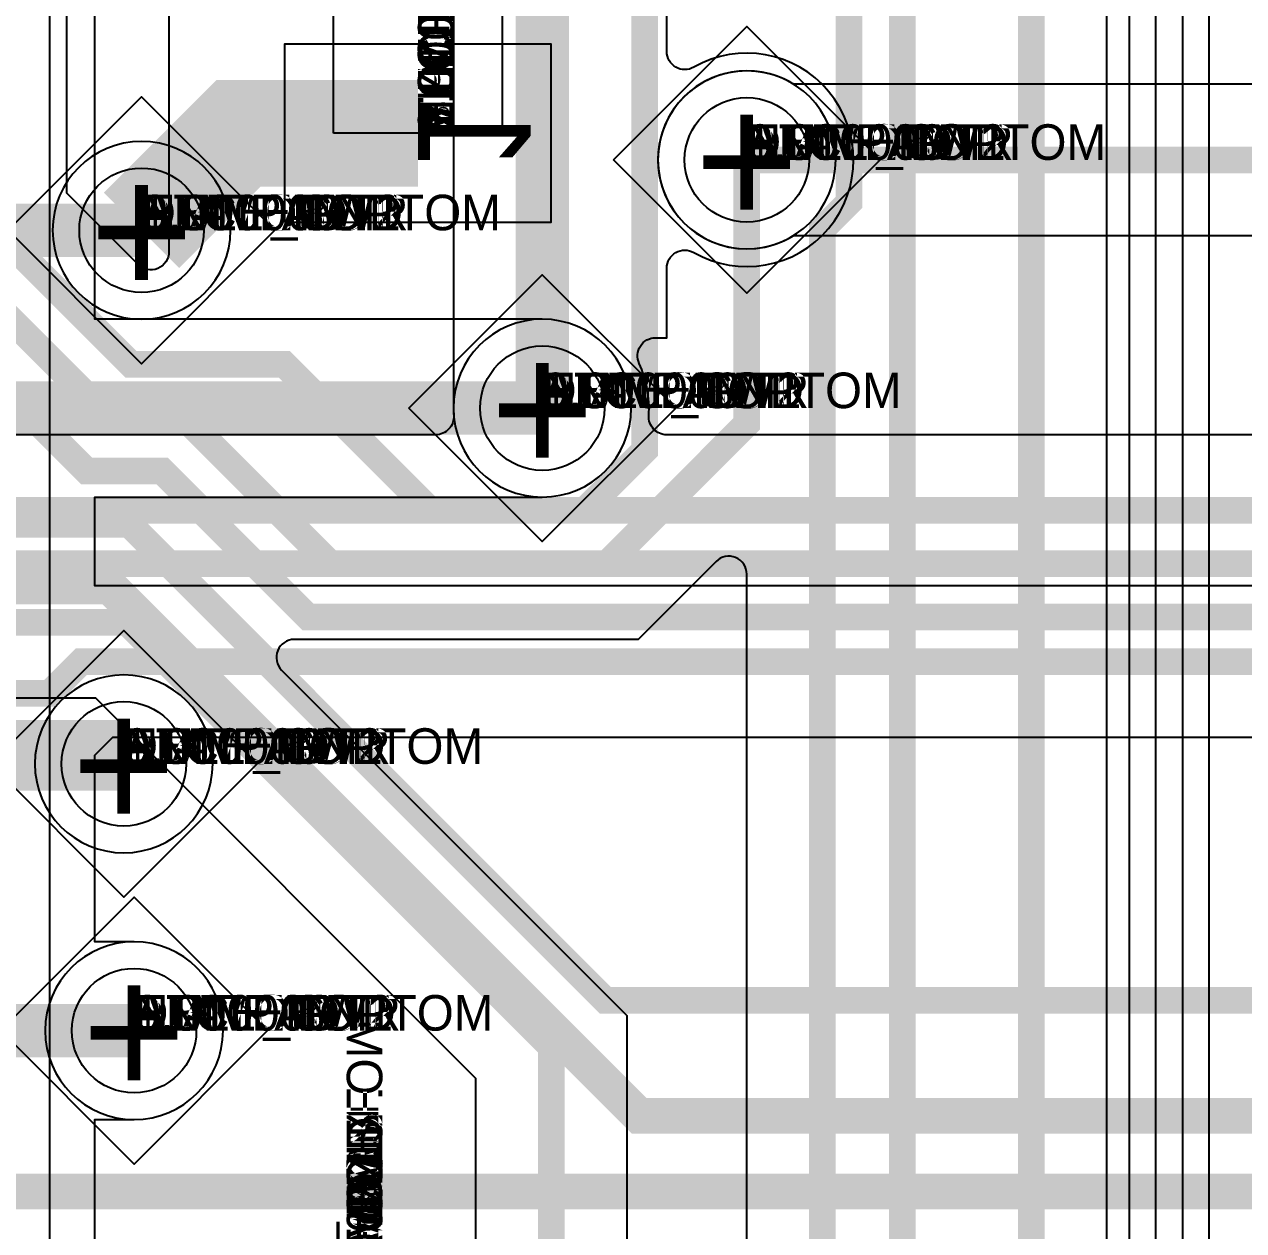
# Model space of a CAD drawing. Extents: x 0 to 323, y 0 to 320.
# Drawn here: x 55.79 to 62.64, y 47.33 to 54.11 of the extents above; entities that cross this region are included whole.
import ezdxf
from ezdxf.enums import TextEntityAlignment as Align

# ---------------------------------------------------------------- set-up
doc = ezdxf.new("R2010")
doc.units = 0
doc.header["$MEASUREMENT"] = 0
doc.layers.get('0').update_dxf_attribs({"linetype": 'CONTINUOUS'})
for name, color, linetype in [('CDN_FIGURES', 7, 'CONTINUOUS'), ('ETCH_BOTTOM', 7, 'CONTINUOUS'), ('ETCH_GND', 3, 'CONTINUOUS'), ('ETCH_INT1', 4, 'CONTINUOUS'), ('ETCH_INT2', 5, 'CONTINUOUS'), ('ETCH_PWR', 6, 'CONTINUOUS'), ('ETCH_TOP', 2, 'CONTINUOUS'), ('MANUFACTURING_NCLEGEND-1-6', 8, 'CONTINUOUS'), ('PACKAGE_GEOMETRY_ASSEMBLY_TOP', 11, 'CONTINUOUS'), ('PACKAGE_GEOMETRY_PIN_NUMBER', 9, 'CONTINUOUS')]:
    doc.layers.add(name, color=color, linetype=linetype)

# ---------------------------------------------------------------- blocks, each defined once
blk = doc.blocks.new('PAD_INFO')
for tag in ['SHAPE_TYPE', 'PAD_HEIGHT', 'PAD_LAYER', 'PAD_TYPE', 'PAD_WIDTH']:
    blk.add_attdef(tag, (0, 0), '', height=0.2)
at = {"flags": 2}
blk.add_attdef('CDN_TYPE', (0, 0), '', height=0.2, dxfattribs=at)
blk = doc.blocks.new('DRILL_INFO')
at = {"flags": 2}
blk.add_attdef('CDN_TYPE', (0, 0), '', height=0.2, dxfattribs=at)
for tag in ['FSHAPE', 'FCHAR', 'DRILL_HEIGHT', 'DIAMETER', 'PLATED', 'DRILL_WIDTH']:
    blk.add_attdef(tag, (0, 0), '', height=0.2)
blk = doc.blocks.new('VIA0700X0300')
at = {"layer": 'ETCH_BOTTOM'}
blk.add_circle((0, 0), 0.35, dxfattribs=at)
at = {"layer": 'ETCH_GND'}
blk.add_circle((0, 0), 0.35, dxfattribs=at)
at = {"layer": 'ETCH_INT1'}
blk.add_circle((0, 0), 0.35, dxfattribs=at)
at = {"layer": 'ETCH_INT2'}
blk.add_circle((0, 0), 0.35, dxfattribs=at)
at = {"layer": 'ETCH_PWR'}
blk.add_circle((0, 0), 0.35, dxfattribs=at)
at = {"layer": 'ETCH_TOP'}
blk.add_circle((0, 0), 0.35, dxfattribs=at)
ref = blk.add_blockref('PAD_INFO', (0, 0))
ref.add_attrib('PAD_LAYER', 'ETCH_TOP', (0, 0), dxfattribs={"height": 0.2})
ref.add_attrib('SHAPE_TYPE', 'NULL', (0, 0), dxfattribs={"height": 0.2})
ref.add_attrib('PAD_TYPE', 'ANTIPAD', (0, 0), dxfattribs={"height": 0.2})
ref.add_attrib('PAD_WIDTH', '0.000000', (0, 0), dxfattribs={"height": 0.2})
ref.add_attrib('PAD_HEIGHT', '0.000000', (0, 0), dxfattribs={"height": 0.2})
ref = blk.add_blockref('PAD_INFO', (0, 0))
ref.add_attrib('PAD_LAYER', 'ETCH_GND', (0, 0), dxfattribs={"height": 0.2})
ref.add_attrib('SHAPE_TYPE', 'NULL', (0, 0), dxfattribs={"height": 0.2})
ref.add_attrib('PAD_TYPE', 'ANTIPAD', (0, 0), dxfattribs={"height": 0.2})
ref.add_attrib('PAD_WIDTH', '0.000000', (0, 0), dxfattribs={"height": 0.2})
ref.add_attrib('PAD_HEIGHT', '0.000000', (0, 0), dxfattribs={"height": 0.2})
ref = blk.add_blockref('PAD_INFO', (0, 0))
ref.add_attrib('PAD_LAYER', 'ETCH_INT1', (0, 0), dxfattribs={"height": 0.2})
ref.add_attrib('SHAPE_TYPE', 'NULL', (0, 0), dxfattribs={"height": 0.2})
ref.add_attrib('PAD_TYPE', 'ANTIPAD', (0, 0), dxfattribs={"height": 0.2})
ref.add_attrib('PAD_WIDTH', '0.000000', (0, 0), dxfattribs={"height": 0.2})
ref.add_attrib('PAD_HEIGHT', '0.000000', (0, 0), dxfattribs={"height": 0.2})
ref = blk.add_blockref('PAD_INFO', (0, 0))
ref.add_attrib('PAD_LAYER', 'ETCH_INT2', (0, 0), dxfattribs={"height": 0.2})
ref.add_attrib('SHAPE_TYPE', 'NULL', (0, 0), dxfattribs={"height": 0.2})
ref.add_attrib('PAD_TYPE', 'ANTIPAD', (0, 0), dxfattribs={"height": 0.2})
ref.add_attrib('PAD_WIDTH', '0.000000', (0, 0), dxfattribs={"height": 0.2})
ref.add_attrib('PAD_HEIGHT', '0.000000', (0, 0), dxfattribs={"height": 0.2})
ref = blk.add_blockref('PAD_INFO', (0, 0))
ref.add_attrib('PAD_LAYER', 'ETCH_PWR', (0, 0), dxfattribs={"height": 0.2})
ref.add_attrib('SHAPE_TYPE', 'NULL', (0, 0), dxfattribs={"height": 0.2})
ref.add_attrib('PAD_TYPE', 'ANTIPAD', (0, 0), dxfattribs={"height": 0.2})
ref.add_attrib('PAD_WIDTH', '0.000000', (0, 0), dxfattribs={"height": 0.2})
ref.add_attrib('PAD_HEIGHT', '0.000000', (0, 0), dxfattribs={"height": 0.2})
ref = blk.add_blockref('PAD_INFO', (0, 0))
ref.add_attrib('PAD_LAYER', 'ETCH_BOTTOM', (0, 0), dxfattribs={"height": 0.2})
ref.add_attrib('SHAPE_TYPE', 'NULL', (0, 0), dxfattribs={"height": 0.2})
ref.add_attrib('PAD_TYPE', 'ANTIPAD', (0, 0), dxfattribs={"height": 0.2})
ref.add_attrib('PAD_WIDTH', '0.000000', (0, 0), dxfattribs={"height": 0.2})
ref.add_attrib('PAD_HEIGHT', '0.000000', (0, 0), dxfattribs={"height": 0.2})
ref = blk.add_blockref('PAD_INFO', (0, 0))
ref.add_attrib('PAD_LAYER', 'ETCH_TOP', (0, 0), dxfattribs={"height": 0.2})
ref.add_attrib('SHAPE_TYPE', 'NULL', (0, 0), dxfattribs={"height": 0.2})
ref.add_attrib('PAD_TYPE', 'THERMAL', (0, 0), dxfattribs={"height": 0.2})
ref.add_attrib('PAD_WIDTH', '0.000000', (0, 0), dxfattribs={"height": 0.2})
ref.add_attrib('PAD_HEIGHT', '0.000000', (0, 0), dxfattribs={"height": 0.2})
ref = blk.add_blockref('PAD_INFO', (0, 0))
ref.add_attrib('PAD_LAYER', 'ETCH_GND', (0, 0), dxfattribs={"height": 0.2})
ref.add_attrib('SHAPE_TYPE', 'NULL', (0, 0), dxfattribs={"height": 0.2})
ref.add_attrib('PAD_TYPE', 'THERMAL', (0, 0), dxfattribs={"height": 0.2})
ref.add_attrib('PAD_WIDTH', '0.000000', (0, 0), dxfattribs={"height": 0.2})
ref.add_attrib('PAD_HEIGHT', '0.000000', (0, 0), dxfattribs={"height": 0.2})
ref = blk.add_blockref('PAD_INFO', (0, 0))
ref.add_attrib('PAD_LAYER', 'ETCH_INT1', (0, 0), dxfattribs={"height": 0.2})
ref.add_attrib('SHAPE_TYPE', 'NULL', (0, 0), dxfattribs={"height": 0.2})
ref.add_attrib('PAD_TYPE', 'THERMAL', (0, 0), dxfattribs={"height": 0.2})
ref.add_attrib('PAD_WIDTH', '0.000000', (0, 0), dxfattribs={"height": 0.2})
ref.add_attrib('PAD_HEIGHT', '0.000000', (0, 0), dxfattribs={"height": 0.2})
ref = blk.add_blockref('PAD_INFO', (0, 0))
ref.add_attrib('PAD_LAYER', 'ETCH_INT2', (0, 0), dxfattribs={"height": 0.2})
ref.add_attrib('SHAPE_TYPE', 'NULL', (0, 0), dxfattribs={"height": 0.2})
ref.add_attrib('PAD_TYPE', 'THERMAL', (0, 0), dxfattribs={"height": 0.2})
ref.add_attrib('PAD_WIDTH', '0.000000', (0, 0), dxfattribs={"height": 0.2})
ref.add_attrib('PAD_HEIGHT', '0.000000', (0, 0), dxfattribs={"height": 0.2})
ref = blk.add_blockref('PAD_INFO', (0, 0))
ref.add_attrib('PAD_LAYER', 'ETCH_PWR', (0, 0), dxfattribs={"height": 0.2})
ref.add_attrib('SHAPE_TYPE', 'NULL', (0, 0), dxfattribs={"height": 0.2})
ref.add_attrib('PAD_TYPE', 'THERMAL', (0, 0), dxfattribs={"height": 0.2})
ref.add_attrib('PAD_WIDTH', '0.000000', (0, 0), dxfattribs={"height": 0.2})
ref.add_attrib('PAD_HEIGHT', '0.000000', (0, 0), dxfattribs={"height": 0.2})
ref = blk.add_blockref('PAD_INFO', (0, 0))
ref.add_attrib('PAD_LAYER', 'ETCH_BOTTOM', (0, 0), dxfattribs={"height": 0.2})
ref.add_attrib('SHAPE_TYPE', 'NULL', (0, 0), dxfattribs={"height": 0.2})
ref.add_attrib('PAD_TYPE', 'THERMAL', (0, 0), dxfattribs={"height": 0.2})
ref.add_attrib('PAD_WIDTH', '0.000000', (0, 0), dxfattribs={"height": 0.2})
ref.add_attrib('PAD_HEIGHT', '0.000000', (0, 0), dxfattribs={"height": 0.2})
ref = blk.add_blockref('PAD_INFO', (0, 0))
ref.add_attrib('PAD_LAYER', 'ETCH_TOP', (0, 0), dxfattribs={"height": 0.2})
ref.add_attrib('SHAPE_TYPE', 'CIRCLE', (0, 0), dxfattribs={"height": 0.2})
ref.add_attrib('PAD_TYPE', 'REGULAR', (0, 0), dxfattribs={"height": 0.2})
ref.add_attrib('PAD_WIDTH', '0.700000', (0, 0), dxfattribs={"height": 0.2})
ref.add_attrib('PAD_HEIGHT', '0.700000', (0, 0), dxfattribs={"height": 0.2})
ref = blk.add_blockref('PAD_INFO', (0, 0))
ref.add_attrib('PAD_LAYER', 'ETCH_GND', (0, 0), dxfattribs={"height": 0.2})
ref.add_attrib('SHAPE_TYPE', 'CIRCLE', (0, 0), dxfattribs={"height": 0.2})
ref.add_attrib('PAD_TYPE', 'REGULAR', (0, 0), dxfattribs={"height": 0.2})
ref.add_attrib('PAD_WIDTH', '0.700000', (0, 0), dxfattribs={"height": 0.2})
ref.add_attrib('PAD_HEIGHT', '0.700000', (0, 0), dxfattribs={"height": 0.2})
ref = blk.add_blockref('PAD_INFO', (0, 0))
ref.add_attrib('PAD_LAYER', 'ETCH_INT1', (0, 0), dxfattribs={"height": 0.2})
ref.add_attrib('SHAPE_TYPE', 'CIRCLE', (0, 0), dxfattribs={"height": 0.2})
ref.add_attrib('PAD_TYPE', 'REGULAR', (0, 0), dxfattribs={"height": 0.2})
ref.add_attrib('PAD_WIDTH', '0.700000', (0, 0), dxfattribs={"height": 0.2})
ref.add_attrib('PAD_HEIGHT', '0.700000', (0, 0), dxfattribs={"height": 0.2})
ref = blk.add_blockref('PAD_INFO', (0, 0))
ref.add_attrib('PAD_LAYER', 'ETCH_INT2', (0, 0), dxfattribs={"height": 0.2})
ref.add_attrib('SHAPE_TYPE', 'CIRCLE', (0, 0), dxfattribs={"height": 0.2})
ref.add_attrib('PAD_TYPE', 'REGULAR', (0, 0), dxfattribs={"height": 0.2})
ref.add_attrib('PAD_WIDTH', '0.700000', (0, 0), dxfattribs={"height": 0.2})
ref.add_attrib('PAD_HEIGHT', '0.700000', (0, 0), dxfattribs={"height": 0.2})
ref = blk.add_blockref('PAD_INFO', (0, 0))
ref.add_attrib('PAD_LAYER', 'ETCH_PWR', (0, 0), dxfattribs={"height": 0.2})
ref.add_attrib('SHAPE_TYPE', 'CIRCLE', (0, 0), dxfattribs={"height": 0.2})
ref.add_attrib('PAD_TYPE', 'REGULAR', (0, 0), dxfattribs={"height": 0.2})
ref.add_attrib('PAD_WIDTH', '0.700000', (0, 0), dxfattribs={"height": 0.2})
ref.add_attrib('PAD_HEIGHT', '0.700000', (0, 0), dxfattribs={"height": 0.2})
ref = blk.add_blockref('PAD_INFO', (0, 0))
ref.add_attrib('PAD_LAYER', 'ETCH_BOTTOM', (0, 0), dxfattribs={"height": 0.2})
ref.add_attrib('SHAPE_TYPE', 'CIRCLE', (0, 0), dxfattribs={"height": 0.2})
ref.add_attrib('PAD_TYPE', 'REGULAR', (0, 0), dxfattribs={"height": 0.2})
ref.add_attrib('PAD_WIDTH', '0.700000', (0, 0), dxfattribs={"height": 0.2})
ref.add_attrib('PAD_HEIGHT', '0.700000', (0, 0), dxfattribs={"height": 0.2})
ref = blk.add_blockref('DRILL_INFO', (0, 0))
ref.add_attrib('DIAMETER', '0.300000', (0, 0), dxfattribs={"height": 0.2})
ref.add_attrib('PLATED', 'PLATED', (0, 0), dxfattribs={"height": 0.2})
ref.add_attrib('FSHAPE', 'DIAMOND', (0, 0), dxfattribs={"height": 0.2})
ref.add_attrib('FCHAR', '+', (0, 0), dxfattribs={"height": 0.2})
ref.add_attrib('DRILL_WIDTH', '1.500000', (0, 0), dxfattribs={"height": 0.2})
ref.add_attrib('DRILL_HEIGHT', '1.500000', (0, 0), dxfattribs={"height": 0.2})
for tag in ['CDN_TYPE', 'PIN']:
    blk.add_attdef(tag, (0, 0), '', height=0.2)
at = {"flags": 2}
for tag in ['PSTKNAME', 'BBV']:
    blk.add_attdef(tag, (0, 0), '', height=0.2, dxfattribs=at)
blk = doc.blocks.new('FIGURE_DIAMOND')
at = {"layer": 'CDN_FIGURES'}
blk.add_lwpolyline([(-0.5, 0), (0, 0.5), (0.5, 0), (0, -0.5)], close=True, dxfattribs=at)
blk = doc.blocks.new('F42')
at = {"layer": 'PACKAGE_GEOMETRY_ASSEMBLY_TOP'}
blk.add_lwpolyline([(1, -26.75), (29, -26.75), (29, 1.25), (1, 1.25)], close=True, dxfattribs=at)
at = {"flags": 2}
for tag in ['SYMBOL_TYPE', 'CDN_TYPE', 'REFDES']:
    blk.add_attdef(tag, (0, 0), '', height=0.2, dxfattribs=at)
blk = doc.blocks.new('RC1000X1500TS')
at = {"layer": 'ETCH_TOP'}
blk.add_lwpolyline([(-0.5, -0.75), (-0.5, 0.75), (0.5, 0.75), (0.5, -0.75)], close=True, dxfattribs=at)
ref = blk.add_blockref('PAD_INFO', (0, 0))
ref.add_attrib('PAD_LAYER', 'ETCH_TOP', (0, 0), dxfattribs={"height": 0.2})
ref.add_attrib('SHAPE_TYPE', 'NULL', (0, 0), dxfattribs={"height": 0.2})
ref.add_attrib('PAD_TYPE', 'ANTIPAD', (0, 0), dxfattribs={"height": 0.2})
ref.add_attrib('PAD_WIDTH', '0.000000', (0, 0), dxfattribs={"height": 0.2})
ref.add_attrib('PAD_HEIGHT', '0.000000', (0, 0), dxfattribs={"height": 0.2})
ref = blk.add_blockref('PAD_INFO', (0, 0))
ref.add_attrib('PAD_LAYER', 'ETCH_GND', (0, 0), dxfattribs={"height": 0.2})
ref.add_attrib('SHAPE_TYPE', 'NULL', (0, 0), dxfattribs={"height": 0.2})
ref.add_attrib('PAD_TYPE', 'ANTIPAD', (0, 0), dxfattribs={"height": 0.2})
ref.add_attrib('PAD_WIDTH', '0.000000', (0, 0), dxfattribs={"height": 0.2})
ref.add_attrib('PAD_HEIGHT', '0.000000', (0, 0), dxfattribs={"height": 0.2})
ref = blk.add_blockref('PAD_INFO', (0, 0))
ref.add_attrib('PAD_LAYER', 'ETCH_INT1', (0, 0), dxfattribs={"height": 0.2})
ref.add_attrib('SHAPE_TYPE', 'NULL', (0, 0), dxfattribs={"height": 0.2})
ref.add_attrib('PAD_TYPE', 'ANTIPAD', (0, 0), dxfattribs={"height": 0.2})
ref.add_attrib('PAD_WIDTH', '0.000000', (0, 0), dxfattribs={"height": 0.2})
ref.add_attrib('PAD_HEIGHT', '0.000000', (0, 0), dxfattribs={"height": 0.2})
ref = blk.add_blockref('PAD_INFO', (0, 0))
ref.add_attrib('PAD_LAYER', 'ETCH_INT2', (0, 0), dxfattribs={"height": 0.2})
ref.add_attrib('SHAPE_TYPE', 'NULL', (0, 0), dxfattribs={"height": 0.2})
ref.add_attrib('PAD_TYPE', 'ANTIPAD', (0, 0), dxfattribs={"height": 0.2})
ref.add_attrib('PAD_WIDTH', '0.000000', (0, 0), dxfattribs={"height": 0.2})
ref.add_attrib('PAD_HEIGHT', '0.000000', (0, 0), dxfattribs={"height": 0.2})
ref = blk.add_blockref('PAD_INFO', (0, 0))
ref.add_attrib('PAD_LAYER', 'ETCH_PWR', (0, 0), dxfattribs={"height": 0.2})
ref.add_attrib('SHAPE_TYPE', 'NULL', (0, 0), dxfattribs={"height": 0.2})
ref.add_attrib('PAD_TYPE', 'ANTIPAD', (0, 0), dxfattribs={"height": 0.2})
ref.add_attrib('PAD_WIDTH', '0.000000', (0, 0), dxfattribs={"height": 0.2})
ref.add_attrib('PAD_HEIGHT', '0.000000', (0, 0), dxfattribs={"height": 0.2})
ref = blk.add_blockref('PAD_INFO', (0, 0))
ref.add_attrib('PAD_LAYER', 'ETCH_BOTTOM', (0, 0), dxfattribs={"height": 0.2})
ref.add_attrib('SHAPE_TYPE', 'NULL', (0, 0), dxfattribs={"height": 0.2})
ref.add_attrib('PAD_TYPE', 'ANTIPAD', (0, 0), dxfattribs={"height": 0.2})
ref.add_attrib('PAD_WIDTH', '0.000000', (0, 0), dxfattribs={"height": 0.2})
ref.add_attrib('PAD_HEIGHT', '0.000000', (0, 0), dxfattribs={"height": 0.2})
ref = blk.add_blockref('PAD_INFO', (0, 0))
ref.add_attrib('PAD_LAYER', 'ETCH_TOP', (0, 0), dxfattribs={"height": 0.2})
ref.add_attrib('SHAPE_TYPE', 'NULL', (0, 0), dxfattribs={"height": 0.2})
ref.add_attrib('PAD_TYPE', 'THERMAL', (0, 0), dxfattribs={"height": 0.2})
ref.add_attrib('PAD_WIDTH', '0.000000', (0, 0), dxfattribs={"height": 0.2})
ref.add_attrib('PAD_HEIGHT', '0.000000', (0, 0), dxfattribs={"height": 0.2})
ref = blk.add_blockref('PAD_INFO', (0, 0))
ref.add_attrib('PAD_LAYER', 'ETCH_GND', (0, 0), dxfattribs={"height": 0.2})
ref.add_attrib('SHAPE_TYPE', 'NULL', (0, 0), dxfattribs={"height": 0.2})
ref.add_attrib('PAD_TYPE', 'THERMAL', (0, 0), dxfattribs={"height": 0.2})
ref.add_attrib('PAD_WIDTH', '0.000000', (0, 0), dxfattribs={"height": 0.2})
ref.add_attrib('PAD_HEIGHT', '0.000000', (0, 0), dxfattribs={"height": 0.2})
ref = blk.add_blockref('PAD_INFO', (0, 0))
ref.add_attrib('PAD_LAYER', 'ETCH_INT1', (0, 0), dxfattribs={"height": 0.2})
ref.add_attrib('SHAPE_TYPE', 'NULL', (0, 0), dxfattribs={"height": 0.2})
ref.add_attrib('PAD_TYPE', 'THERMAL', (0, 0), dxfattribs={"height": 0.2})
ref.add_attrib('PAD_WIDTH', '0.000000', (0, 0), dxfattribs={"height": 0.2})
ref.add_attrib('PAD_HEIGHT', '0.000000', (0, 0), dxfattribs={"height": 0.2})
ref = blk.add_blockref('PAD_INFO', (0, 0))
ref.add_attrib('PAD_LAYER', 'ETCH_INT2', (0, 0), dxfattribs={"height": 0.2})
ref.add_attrib('SHAPE_TYPE', 'NULL', (0, 0), dxfattribs={"height": 0.2})
ref.add_attrib('PAD_TYPE', 'THERMAL', (0, 0), dxfattribs={"height": 0.2})
ref.add_attrib('PAD_WIDTH', '0.000000', (0, 0), dxfattribs={"height": 0.2})
ref.add_attrib('PAD_HEIGHT', '0.000000', (0, 0), dxfattribs={"height": 0.2})
ref = blk.add_blockref('PAD_INFO', (0, 0))
ref.add_attrib('PAD_LAYER', 'ETCH_PWR', (0, 0), dxfattribs={"height": 0.2})
ref.add_attrib('SHAPE_TYPE', 'NULL', (0, 0), dxfattribs={"height": 0.2})
ref.add_attrib('PAD_TYPE', 'THERMAL', (0, 0), dxfattribs={"height": 0.2})
ref.add_attrib('PAD_WIDTH', '0.000000', (0, 0), dxfattribs={"height": 0.2})
ref.add_attrib('PAD_HEIGHT', '0.000000', (0, 0), dxfattribs={"height": 0.2})
ref = blk.add_blockref('PAD_INFO', (0, 0))
ref.add_attrib('PAD_LAYER', 'ETCH_BOTTOM', (0, 0), dxfattribs={"height": 0.2})
ref.add_attrib('SHAPE_TYPE', 'NULL', (0, 0), dxfattribs={"height": 0.2})
ref.add_attrib('PAD_TYPE', 'THERMAL', (0, 0), dxfattribs={"height": 0.2})
ref.add_attrib('PAD_WIDTH', '0.000000', (0, 0), dxfattribs={"height": 0.2})
ref.add_attrib('PAD_HEIGHT', '0.000000', (0, 0), dxfattribs={"height": 0.2})
ref = blk.add_blockref('PAD_INFO', (0, 0))
ref.add_attrib('PAD_LAYER', 'ETCH_GND', (0, 0), dxfattribs={"height": 0.2})
ref.add_attrib('SHAPE_TYPE', 'NULL', (0, 0), dxfattribs={"height": 0.2})
ref.add_attrib('PAD_TYPE', 'REGULAR', (0, 0), dxfattribs={"height": 0.2})
ref.add_attrib('PAD_WIDTH', '0.000000', (0, 0), dxfattribs={"height": 0.2})
ref.add_attrib('PAD_HEIGHT', '0.000000', (0, 0), dxfattribs={"height": 0.2})
ref = blk.add_blockref('PAD_INFO', (0, 0))
ref.add_attrib('PAD_LAYER', 'ETCH_INT1', (0, 0), dxfattribs={"height": 0.2})
ref.add_attrib('SHAPE_TYPE', 'NULL', (0, 0), dxfattribs={"height": 0.2})
ref.add_attrib('PAD_TYPE', 'REGULAR', (0, 0), dxfattribs={"height": 0.2})
ref.add_attrib('PAD_WIDTH', '0.000000', (0, 0), dxfattribs={"height": 0.2})
ref.add_attrib('PAD_HEIGHT', '0.000000', (0, 0), dxfattribs={"height": 0.2})
ref = blk.add_blockref('PAD_INFO', (0, 0))
ref.add_attrib('PAD_LAYER', 'ETCH_INT2', (0, 0), dxfattribs={"height": 0.2})
ref.add_attrib('SHAPE_TYPE', 'NULL', (0, 0), dxfattribs={"height": 0.2})
ref.add_attrib('PAD_TYPE', 'REGULAR', (0, 0), dxfattribs={"height": 0.2})
ref.add_attrib('PAD_WIDTH', '0.000000', (0, 0), dxfattribs={"height": 0.2})
ref.add_attrib('PAD_HEIGHT', '0.000000', (0, 0), dxfattribs={"height": 0.2})
ref = blk.add_blockref('PAD_INFO', (0, 0))
ref.add_attrib('PAD_LAYER', 'ETCH_PWR', (0, 0), dxfattribs={"height": 0.2})
ref.add_attrib('SHAPE_TYPE', 'NULL', (0, 0), dxfattribs={"height": 0.2})
ref.add_attrib('PAD_TYPE', 'REGULAR', (0, 0), dxfattribs={"height": 0.2})
ref.add_attrib('PAD_WIDTH', '0.000000', (0, 0), dxfattribs={"height": 0.2})
ref.add_attrib('PAD_HEIGHT', '0.000000', (0, 0), dxfattribs={"height": 0.2})
ref = blk.add_blockref('PAD_INFO', (0, 0))
ref.add_attrib('PAD_LAYER', 'ETCH_BOTTOM', (0, 0), dxfattribs={"height": 0.2})
ref.add_attrib('SHAPE_TYPE', 'NULL', (0, 0), dxfattribs={"height": 0.2})
ref.add_attrib('PAD_TYPE', 'REGULAR', (0, 0), dxfattribs={"height": 0.2})
ref.add_attrib('PAD_WIDTH', '0.000000', (0, 0), dxfattribs={"height": 0.2})
ref.add_attrib('PAD_HEIGHT', '0.000000', (0, 0), dxfattribs={"height": 0.2})
ref = blk.add_blockref('DRILL_INFO', (0, 0))
ref.add_attrib('DIAMETER', '0.000000', (0, 0), dxfattribs={"height": 0.2})
ref.add_attrib('PLATED', 'PLATED', (0, 0), dxfattribs={"height": 0.2})
ref.add_attrib('FSHAPE', 'NULL', (0, 0), dxfattribs={"height": 0.2})
ref.add_attrib('DRILL_WIDTH', '0.000000', (0, 0), dxfattribs={"height": 0.2})
ref.add_attrib('DRILL_HEIGHT', '0.000000', (0, 0), dxfattribs={"height": 0.2})
ref = blk.add_blockref('PAD_INFO', (0, 0))
ref.add_attrib('PAD_LAYER', 'ETCH_TOP', (0, 0), dxfattribs={"height": 0.2})
ref.add_attrib('SHAPE_TYPE', 'RECTANGLE', (0, 0), dxfattribs={"height": 0.2})
ref.add_attrib('PAD_TYPE', 'REGULAR', (0, 0), dxfattribs={"height": 0.2})
ref.add_attrib('PAD_WIDTH', '1.000000', (0, 0), dxfattribs={"height": 0.2})
ref.add_attrib('PAD_HEIGHT', '1.500000', (0, 0), dxfattribs={"height": 0.2})
for tag in ['CDN_TYPE', 'PIN']:
    blk.add_attdef(tag, (0, 0), '', height=0.2)
at = {"flags": 2}
for tag in ['PSTKNAME', 'BBV']:
    blk.add_attdef(tag, (0, 0), '', height=0.2, dxfattribs=at)
blk = doc.blocks.new('F56')
at = {"layer": 'PACKAGE_GEOMETRY_ASSEMBLY_TOP'}
blk.add_lwpolyline([(0, -0.475), (1.75, -0.475), (1.75, 0.475), (0, 0.475)], close=True, dxfattribs=at)
at = {"layer": 'ETCH_TOP'}
ref = blk.add_blockref('RC1000X1500TS', (0, 0), dxfattribs=at)
ref.add_attrib('CDN_TYPE', 'PIN', (0, 0), dxfattribs={"height": 0.2})
ref.add_attrib('PIN', '1', (0, 0), dxfattribs={"height": 0.2})
ref = blk.add_blockref('RC1000X1500TS', (1.75, 0), dxfattribs=at)
ref.add_attrib('CDN_TYPE', 'PIN', (0, 0), dxfattribs={"height": 0.2})
ref.add_attrib('PIN', '2', (0, 0), dxfattribs={"height": 0.2})
at = {"flags": 2}
for tag in ['SYMBOL_TYPE', 'CDN_TYPE', 'REFDES']:
    blk.add_attdef(tag, (0, 0), '', height=0.2, dxfattribs=at)

msp = doc.modelspace()

# ---------------------------------------------------------------- linework, layer by layer
at = {"layer": 'ETCH_BOTTOM'}
for points, format in [([(86.7, 52.45, 0.15, 0.15, 0), (85.6209, 53.529, 0.15, 0.15, 0), (81.029, 53.529, 0.15, 0.15, 0), (78.879, 51.379, 0.15, 0.15, 0), (58.071, 51.379, 0.15, 0.15, 0), (57.25, 52.2, 0.15, 0.15, 0), (56.3868, 52.2, 0.15, 0.15, 0), (55.6, 52.9868, 0.15, 0.15, 0), (55.6, 58.1456, 0.15, 0.15, 0), (46.4556, 67.29, 0.15, 0.15, 0), (46.2078, 67.29, 0.15, 0.15, 0), (45.871, 67.6268, 0.15, 0.15, 0), (45.871, 68.6791, 0.15, 0.15, 0), (43.87, 70.6802, 0.15, 0.15, 0), (43.4322, 71.118, 0.15, 0.15, 0), (37.118, 71.118, 0.15, 0.15, 0), (37, 71, 0.15, 0.15, 0), (25.4367, 71, 0.15, 0.15, 0), (23.0307, 68.594, 0.15, 0.15, 0), (22.056, 68.594, 0.15, 0.15, 0)], "xyseb"), ([(78.5, 47.45, 0.2, 0.2, 0), (71.55, 47.45, 0.2, 0.2, 0), (71.0253, 47.9747, 0.2, 0.2, 0), (59.2446, 47.9747, 0.2, 0.2, 0), (56.2693, 50.95, 0.2, 0.2, 0), (49.6014, 50.95, 0.2, 0.2, 0), (39.485, 61.0664, 0.2, 0.2, 0), (39.485, 61.535, 0.2, 0.2, 0)], "xyseb"), ([(82, 51.75, 0.15, 0.15, 0), (80.0986, 51.75, 0.15, 0.15, 0), (79.1276, 50.779, 0.15, 0.15, 0), (57.3834, 50.779, 0.15, 0.15, 0), (56.5624, 51.6, 0.15, 0.15, 0), (56.1382, 51.6, 0.15, 0.15, 0), (54.221, 53.5172, 0.15, 0.15, 0), (54.221, 57.4972, 0.15, 0.15, 0), (53.2932, 58.425, 0.15, 0.15, 0), (52.725, 58.425, 0.15, 0.15, 0), (51.675, 59.475, 0.15, 0.15, 0), (43.7118, 59.475, 0.15, 0.15, 0), (42.025, 61.1618, 0.15, 0.15, 0), (42.025, 61.475, 0.15, 0.15, 0)], "xyseb"), ([(80.3, 45.95, 0.2, 0.2, 0), (79.4, 46.85, 0.2, 0.2, 0), (78.2514, 46.85, 0.2, 0.2, 0), (78.0014, 47.1, 0.2, 0.2, 0), (71.405, 47.1, 0.2, 0.2, 0), (70.955, 47.55, 0.2, 0.2, 0), (51.35, 47.55, 0.2, 0.2, 0), (38.215, 60.685, 0.2, 0.2, 0)], "xyseb"), ([(43.295, 60.705, 0.15, 0.15, 0), (52.6163, 60.705, 0.15, 0.15, 0), (53.7922, 59.529, 0.15, 0.15, 0), (54.5682, 58.753, 0.15, 0.15, 0), (54.5682, 53.5943, 0.15, 0.15, 0), (56.2625, 51.9, 0.15, 0.15, 0), (56.6867, 51.9, 0.15, 0.15, 0), (57.5077, 51.079, 0.15, 0.15, 0), (79.0033, 51.079, 0.15, 0.15, 0), (80.2493, 52.325, 0.15, 0.15, 0), (84.925, 52.325, 0.15, 0.15, 0), (86.3, 50.95, 0.15, 0.15, 0)], "xyseb"), ([(40.755, 60.645, 0.15, 0.15, 0), (50.1, 51.3, 0.15, 0.15, 0), (56.379, 51.3, 0.15, 0.15, 0), (59.0542, 48.6248, 0.15, 0.15, 0), (79.6752, 48.6248, 0.15, 0.15, 0), (80.35, 47.95, 0.15, 0.15, 0)], "xyseb"), ([(56.5999, 56.4001), (56.5999, 52.8329, -0.668179), (56.4268, 52.7612), (56.0251, 53.1629), (56.0251, 57.1499)], "xyb"), ([(62.4792, 54.5148, 0.726862), (63.6208, 54.5148)], "xyb"), ([(78.7029, 51.8041), (59.3998, 51.8041, -0.434609), (59.2987, 51.9125, 0.126257), (59.2447, 52.2059, -0.547746), (59.3367, 52.3499), (59.4001, 52.3499), (59.4001, 52.7412, -0.576193), (59.5519, 52.8292, 1.724616), (59.5519, 53.8708, -0.576193), (59.4001, 53.9588), (59.4001, 54.2272, -0.501036)], "xyb"), ([(56.446, 52.954, 0.6, 0.6, 0), (56.992, 53.5, 0.6, 0.6, 0), (58, 53.5, 0.6, 0.6, 0)], "xyseb"), ([(56.346, 49.954, 0.3, 0.3, 0), (56.25, 50.05, 0.3, 0.3, 0), (54.95, 50.05, 0.3, 0.3, 0)], "xyseb"), ([(56.404, 48.454, 0.3, 0.3, 0), (55.104, 48.454, 0.3, 0.3, 0), (54.95, 48.3, 0.3, 0.3, 0)], "xyseb")]:
    msp.add_lwpolyline(points, format=format, dxfattribs=at)
at = {"layer": 'ETCH_GND'}
for points in [[(60.3501, 53.35, 1), (59.3499, 53.35, 1)], [(59.2001, 51.954, 1), (58.1999, 51.954, 1)], [(56.9041, 48.454, 1), (55.9039, 48.454, 1)]]:
    msp.add_lwpolyline(points, format="xyb", close=True, dxfattribs=at)
at = {"layer": 'ETCH_INT1'}
for points in [[(78.2815, 47.9), (70.75, 47.9), (65.95, 43.1), (65.95, 42.8899), (65.8522, 42.8899), (65.8487, 42.9369, 5.937121), (65.7645, 42.6203, -0.739728), (65.95, 42.5635), (65.95, 35.7), (62.45, 35.7), (62.45, 54.3635, -0.739728), (62.6355, 54.4203, 3.269726), (62.6355, 54.9797, -0.739728), (62.45, 55.0365), (62.45, 55.1), (59.6, 57.95), (58.35, 57.95), (58.35, 60.6), (57.25, 61.7), (55.85, 61.7), (55.6, 61.45), (55.6, 57.95), (52.85, 57.95), (52.85, 64.9406)], [(52.05, 64.4667), (52.05, 58.2), (52.8, 57.45), (55.8, 57.45), (55.8, 61.4377), (55.9122, 61.5499), (57.1001, 61.5499), (58.1999, 60.4501), (58.1999, 57.7999), (58.25, 57.7999), (58.25, 57.5), (58.3, 57.45), (59.15, 57.45), (62, 54.6), (62, 39.4316, -0.529074)]]:
    msp.add_lwpolyline(points, format="xyb", dxfattribs=at)
msp.add_lwpolyline([(62.1501, 35.5501), (62.1501, 54.6622), (59.2122, 57.6001), (58.4001, 57.6001), (58.4001, 57.7999), (59.5378, 57.7999), (62.2999, 55.0378), (62.2999, 35.5501)], close=True, dxfattribs=at)
for points in [[(60.3501, 53.35, 1), (59.3499, 53.35, 1)], [(56.9461, 52.954, 1), (55.9459, 52.954, 1)], [(59.2001, 51.954, 1), (58.1999, 51.954, 1)], [(56.8461, 49.954, 1), (55.8459, 49.954, 1)], [(56.9041, 48.454, 1), (55.9039, 48.454, 1)]]:
    msp.add_lwpolyline(points, format="xyb", close=True, dxfattribs=at)
at = {"layer": 'ETCH_INT2'}
for points, format in [([(23.4, 92.7, 0.15, 0.15, 0), (23.4, 84.1633, 0.15, 0.15, 0), (23.325, 84.0883, 0.15, 0.15, 0), (23.325, 81.5383, 0.15, 0.15, 0), (43.87, 60.9933, 0.15, 0.15, 0), (43.87, 59.9169, 0.15, 0.15, 0), (45.875, 57.9118, 0.15, 0.15, 0), (51.8642, 51.9226, 0.15, 0.15, 0), (53.0393, 51.9226, 0.15, 0.15, 0), (53.5829, 51.379, 0.15, 0.15, 0), (58.9382, 51.379, 0.15, 0.15, 0), (59.275, 51.7158, 0.15, 0.15, 0), (59.275, 54.475, 0.15, 0.15, 0), (59.7, 54.9, 0.15, 0.15, 0)], "xyseb"), ([(58.7, 51.954, 0.3, 0.3, 0), (58.7, 58.8807, 0.3, 0.3, 0), (58.4, 59.1807, 0.3, 0.3, 0), (58.4, 67.1436, 0.3, 0.3, 0), (64.4064, 73.15, 0.3, 0.3, 0), (65.2193, 73.15, 0.3, 0.3, 0), (76.85, 84.7807, 0.3, 0.3, 0), (76.85, 91.5, 0.3, 0.3, 0)], "xyseb"), ([(59.85, 53.35, 0.15, 0.15, 0), (59.85, 51.8665, 0.15, 0.15, 0), (59.0625, 51.079, 0.15, 0.15, 0), (53.4586, 51.079, 0.15, 0.15, 0), (53.3126, 51.225, 0.15, 0.15, 0), (50.925, 51.225, 0.15, 0.15, 0), (49.0726, 53.0774, 0.15, 0.15, 0), (44.8599, 57.29, 0.15, 0.15, 0), (44.3268, 57.29, 0.15, 0.15, 0), (43.99, 57.6268, 0.15, 0.15, 0), (41.33, 60.2869, 0.15, 0.15, 0), (41.33, 60.8832, 0.15, 0.15, 0), (40.9932, 61.22, 0.15, 0.15, 0), (25.4711, 76.742, 0.15, 0.15, 0), (24.6448, 76.742, 0.15, 0.15, 0), (24.308, 77.0788, 0.15, 0.15, 0), (22.8, 78.5869, 0.15, 0.15, 0), (22.8, 90.95, 0.15, 0.15, 0)], "xyseb"), ([(63.15, 70.5, 0.15, 0.15, 0), (62.2868, 70.5, 0.15, 0.15, 0), (60.103, 68.3162, 0.15, 0.15, 0), (60.103, 55.3103, 0.15, 0.15, 0), (60.425, 54.9883, 0.15, 0.15, 0), (60.425, 53.1117, 0.15, 0.15, 0), (60.275, 52.9617, 0.15, 0.15, 0), (60.275, 41.8519, 0.15, 0.15, 0), (92.691, 9.4358, 0.15, 0.15, 0), (93.0278, 9.099, 0.15, 0.15, 0), (93.8377, 9.099, 0.15, 0.15, 0), (98.7868, 4.15, 0.15, 0.15, 0), (107.45, 4.15, 0.15, 0.15, 0)], "xyseb"), ([(22.869, 69.731, 0.15, 0.15, 0), (23.0322, 69.731, 0.15, 0.15, 0), (40.5356, 53.2021, 0.15, 0.15, 0), (42.8127, 50.925, 0.15, 0.15, 0), (53.1883, 50.925, 0.15, 0.15, 0), (53.3633, 50.75, 0.15, 0.15, 0), (56.3632, 50.75, 0.15, 0.15, 0), (58.75, 48.3632, 0.15, 0.15, 0), (58.75, 34.2369, 0.15, 0.15, 0), (64.675, 28.3118, 0.15, 0.15, 0), (65.3685, 27.6183, 0.15, 0.15, 0), (65.7816, 27.6183, 0.15, 0.15, 0), (78.2, 15.2, 0.15, 0.15, 0)], "xyseb"), ([(106.35, 5.05, 0.15, 0.15, 0), (99.6019, 5.05, 0.15, 0.15, 0), (98.0808, 6.571, 0.15, 0.15, 0), (97.0467, 7.6051, 0.15, 0.15, 0), (89.075, 15.5769, 0.15, 0.15, 0), (89.075, 16.125, 0.15, 0.15, 0), (60.725, 44.475, 0.15, 0.15, 0), (60.725, 55.1126, 0.15, 0.15, 0), (60.525, 55.3126, 0.15, 0.15, 0), (60.525, 65.175, 0.15, 0.15, 0), (62.2, 66.85, 0.15, 0.15, 0), (62.2, 69.6, 0.15, 0.15, 0)], "xyseb"), ([(98.521, 10.911, 0.15, 0.15, 0), (97.589, 10.911, 0.15, 0.15, 0), (87.4969, 21.0031, 0.15, 0.15, 0), (74.0618, 33.575, 0.15, 0.15, 0), (73.8618, 33.575, 0.15, 0.15, 0), (61.45, 45.9868, 0.15, 0.15, 0), (61.45, 62, 0.15, 0.15, 0), (61.1, 62.35, 0.15, 0.15, 0)], "xyseb"), ([(92.8517, 8.6739), (59.8499, 41.6758), (59.8499, 51.0204, 0.668179), (59.6768, 51.0921), (59.2386, 50.6539), (57.3053, 50.6539, 0.668179), (57.2336, 50.4808), (59.1751, 48.5393), (59.1751, 34.413), (60.6411, 32.947), (64.786, 32.947), (64.786, 28.802)], "xyb"), ([(41.4372, 49.9249), (52.6862, 49.9249), (52.6981, 49.918, 0.533605), (53.4453, 50.2812), (53.4514, 50.3249), (56.1871, 50.3249), (58.3249, 48.1871), (58.3249, 34.0608), (59.2656, 33.1201, -0.668179), (59.1939, 32.947), (17.699, 32.947)], "xyb")]:
    msp.add_lwpolyline(points, format=format, dxfattribs=at)
for points in [[(91.5195, 17.7766, -0.526334), (91.3551, 17.7461), (87.7925, 21.3087), (74.2297, 34.0001), (74.0379, 34.0001), (73.2061, 34.8319, -0.622285), (73.2647, 35.0041, 2.030775), (72.7041, 35.5647, -0.622285), (72.5319, 35.5061), (65.6679, 42.3701, -0.437934), (65.6739, 42.519, 1.08428), (64.969, 43.2239, -0.437934), (64.8201, 43.2179), (61.8751, 46.1629), (61.8751, 58.9789, -0.668179), (62.0482, 59.0506), (69.1529, 51.9459), (69.1529, 40.9327), (91.8669, 18.2187, -0.562554), (91.8258, 18.0503, 0.214832), (91.5195, 17.7766)], [(53.759, 51.8041), (53.6313, 51.9318, -0.429222), (53.6351, 52.0787, 0.012801), (53.6536, 52.0964), (57.5291, 55.9718, -0.396941), (57.6681, 55.9759, 0.226304), (58.0819, 55.8567, -0.463209), (58.1999, 55.7566), (58.1999, 51.954, 0.02017), (58.2015, 51.9137, -0.438145), (58.1005, 51.8041)], [(56.404, 48.9541, 1), (56.404, 47.9539, 1)]]:
    msp.add_lwpolyline(points, format="xyb", close=True, dxfattribs=at)
at = {"layer": 'ETCH_PWR'}
for points in [[(60.3501, 53.35, 1), (59.3499, 53.35, 1)], [(56.9461, 52.954, 1), (55.9459, 52.954, 1)], [(59.2001, 51.954, 1), (58.1999, 51.954, 1)], [(56.8461, 49.954, 1), (55.8459, 49.954, 1)]]:
    msp.add_lwpolyline(points, format="xyb", close=True, dxfattribs=at)
at = {"layer": 'ETCH_TOP'}
for points, format in [([(71.7103, 50.9541), (56.183, 50.9541), (56.183, 51.4539), (58.7, 51.4539, 1), (58.7, 52.4541), (56.183, 52.4541), (56.183, 58.9999), (58.8318, 58.9999), (58.8418, 58.9953, 1.557729), (58.8418, 59.9047), (58.8318, 59.9001), (56.183, 59.9001), (56.183, 60.4539), (56.346, 60.4539, 1), (56.346, 61.4541), (56.183, 61.4541), (56.183, 66.536)], "xyb"), ([(84.928, 57.954, 0.15, 0.15, 0), (83.8093, 57.954, 0.15, 0.15, 0), (83.7343, 58.029, 0.15, 0.15, 0), (83.2577, 58.029, 0.15, 0.15, 0), (83.1287, 57.9, 0.15, 0.15, 0), (80.5, 57.9, 0.15, 0.15, 0), (75.95, 53.35, 0.15, 0.15, 0), (59.85, 53.35, 0.15, 0.15, 0)], "xyseb"), ([(75.7739, 53.7751), (60.1138, 53.7751), (60.1019, 53.782, 1.740689), (60.1019, 52.918), (60.1138, 52.9249), (76.1261, 52.9249)], "xyb"), ([(56.446, 52.954, 0.3, 0.3, 0), (54.928, 52.954, 0.3, 0.3, 0)], "xyseb"), ([(58.7, 51.954, 0.3, 0.3, 0), (54.928, 51.954, 0.3, 0.3, 0)], "xyseb"), ([(80.45, 41.2, 0.15, 0.15, 0), (79.275, 42.375, 0.15, 0.15, 0), (79.275, 42.7882, 0.15, 0.15, 0), (71.5342, 50.529, 0.15, 0.15, 0), (56.1077, 50.529, 0.15, 0.15, 0), (55.9287, 50.35, 0.15, 0.15, 0), (54.824, 50.35, 0.15, 0.15, 0)], "xyseb"), ([(54.928, 49.954, 0.3, 0.3, 0), (56.346, 49.954, 0.3, 0.3, 0)], "xyseb"), ([(56.183, 46.9541), (56.183, 47.9539), (56.404, 47.9539, 1), (56.404, 48.9541), (56.183, 48.9541), (56.183, 50.0031), (56.2838, 50.1039), (71.3581, 50.1039), (78.8499, 42.6121)], "xyb"), ([(54.928, 48.454, 0.3, 0.3, 0), (56.404, 48.454, 0.3, 0.3, 0)], "xyseb")]:
    msp.add_lwpolyline(points, format=format, dxfattribs=at)

# ---------------------------------------------------------------- block references
at = {"rotation": 90}
msp.add_blockref('F42', (57.178, 37.704), dxfattribs=at)
at = {"xscale": -1, "rotation": 270}
for p in [(58, 53.5), (57.6, 44.75)]:
    msp.add_blockref('F56', p, dxfattribs=at)
at = {"layer": 'ETCH_TOP'}
for p in [(59.85, 53.35), (56.446, 52.954), (58.7, 51.954), (56.346, 49.954), (56.404, 48.454)]:
    msp.add_blockref('VIA0700X0300', p, dxfattribs=at)
at = {"layer": 'MANUFACTURING_NCLEGEND-1-6', "xscale": 1.5, "yscale": 1.5}
for p in [(63.05, 54.7), (59.85, 53.35), (56.446, 52.954), (58.7, 51.954), (56.346, 49.954), (56.404, 48.454)]:
    msp.add_blockref('FIGURE_DIAMOND', p, dxfattribs=at)

# ---------------------------------------------------------------- texts
at = {"layer": 'MANUFACTURING_NCLEGEND-1-6'}
for p in [(59.85, 53.35), (56.446, 52.954), (58.7, 51.954), (56.346, 49.954), (56.404, 48.454)]:
    msp.add_text('+', height=0.75, dxfattribs=at).set_placement(p, align=Align.MIDDLE_CENTER)
at = {"layer": 'PACKAGE_GEOMETRY_PIN_NUMBER', "text_generation_flag": 2, "width": 0.88}
msp.add_text('1', height=0.635, rotation=270, dxfattribs=at).set_placement((58, 53.5), align=Align.CENTER)

doc.saveas('drawing.dxf')
